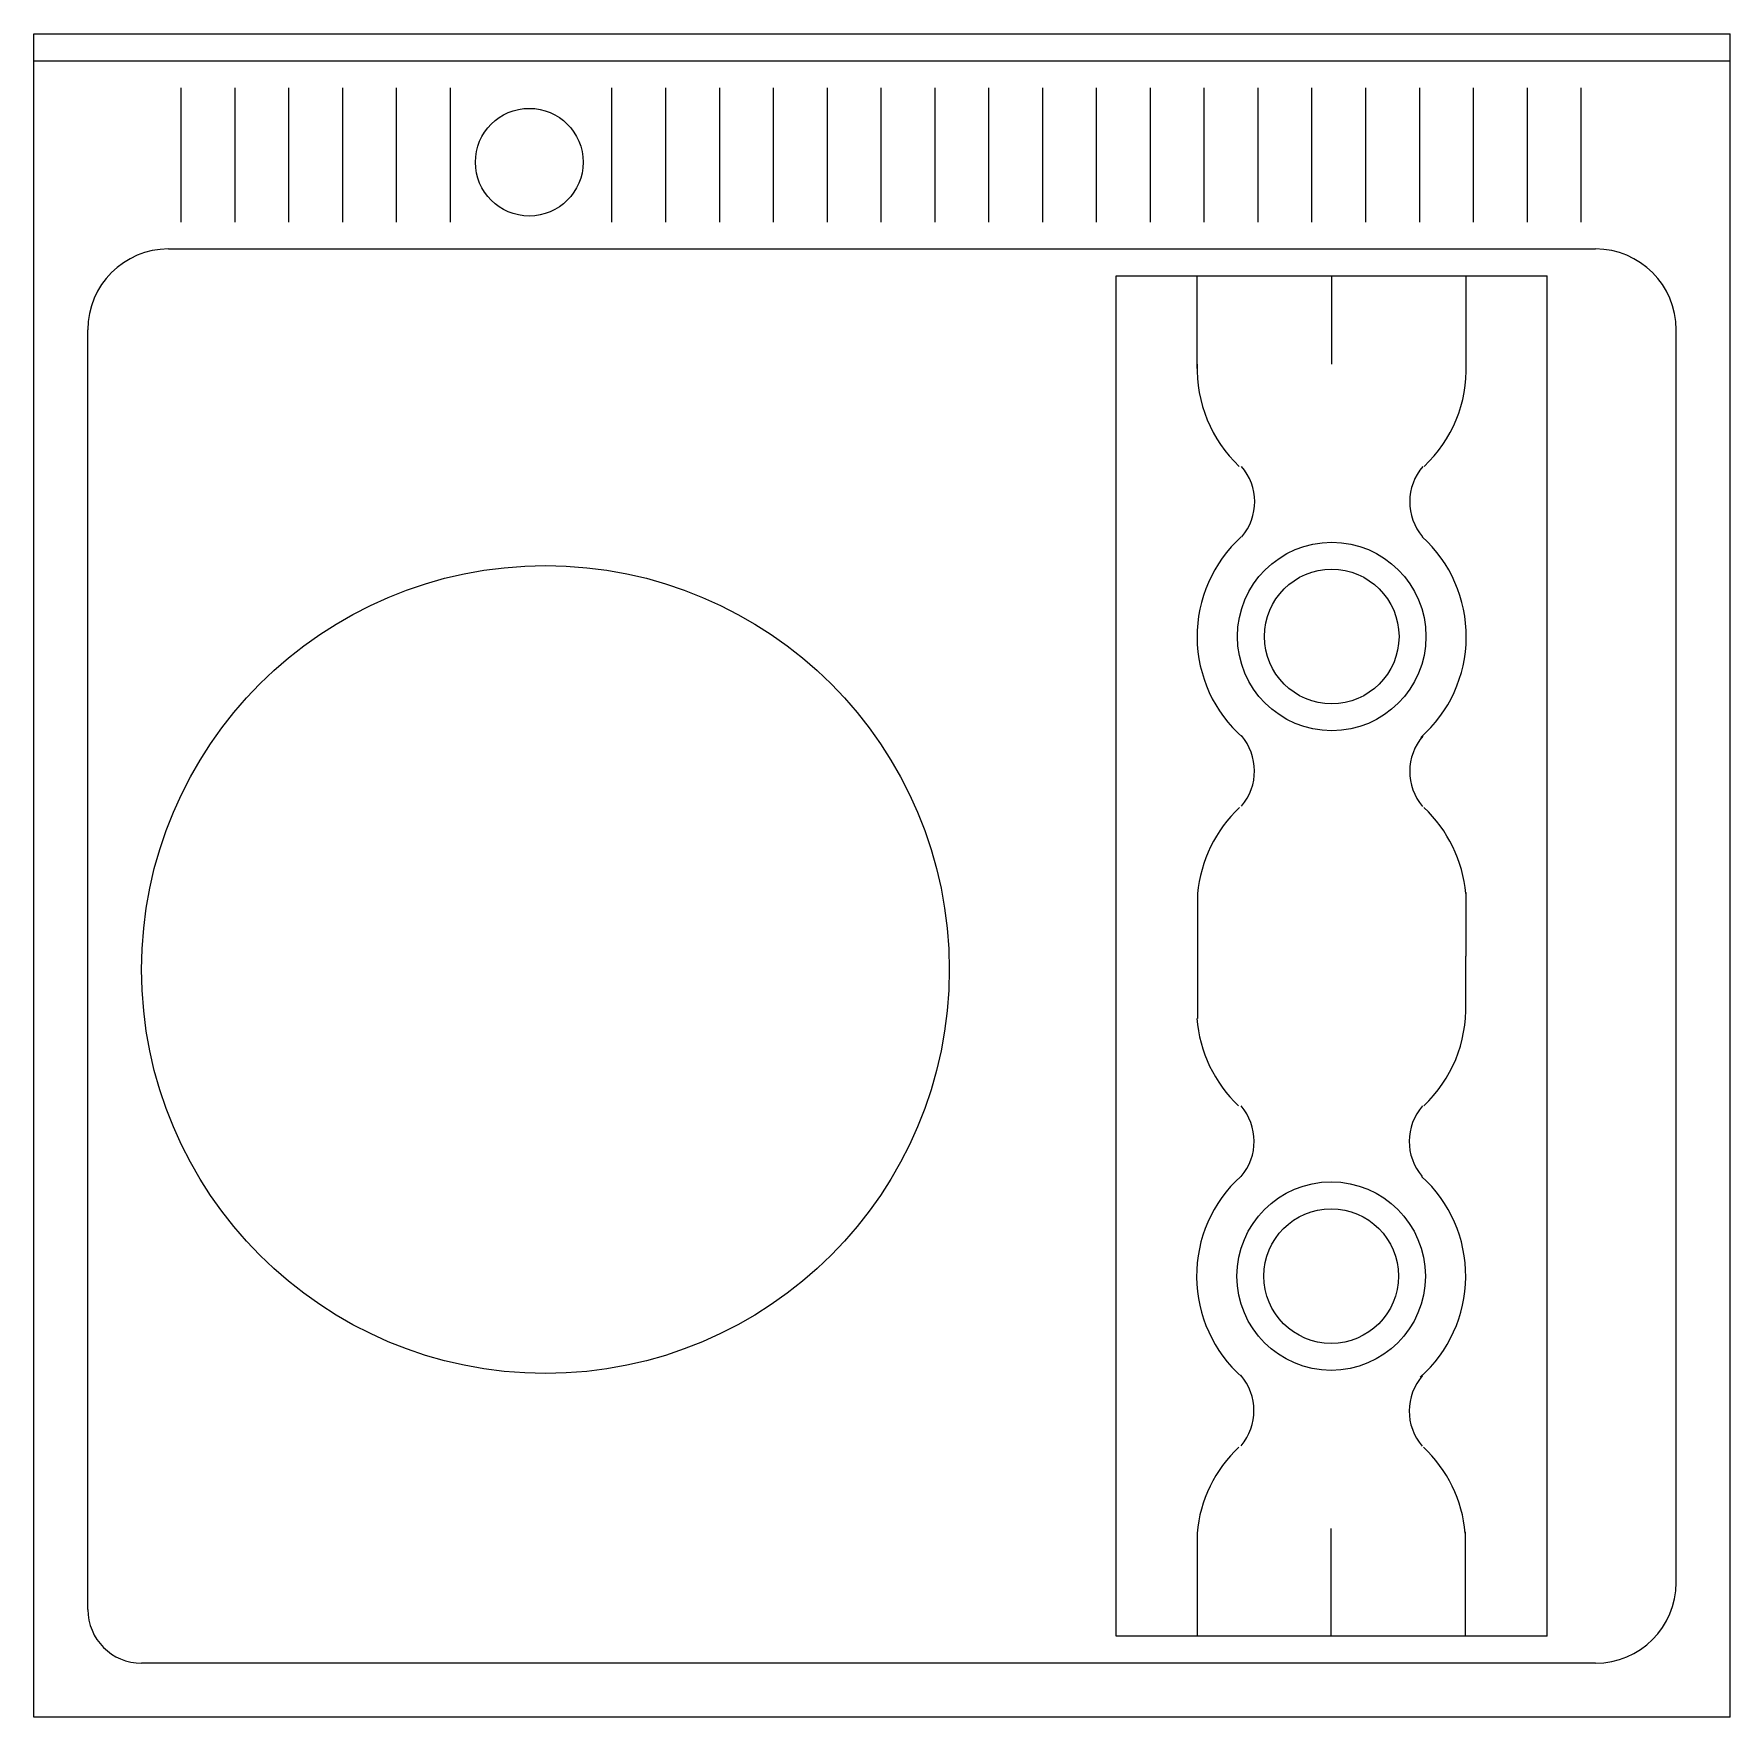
# Model space of a CAD drawing. Extents: x 1.964 to 2.594, y 1.754 to 2.379.
import ezdxf

# ---------------------------------------------------------------- set-up
doc = ezdxf.new("R2010")
doc.units = 0
doc.layers.add('ESC1-50', color=2, linetype='CONTINUOUS')
doc.layers.add('PLANTA', color=2, linetype='CONTINUOUS')

msp = doc.modelspace()

# ---------------------------------------------------------------- linework, layer by layer
at = {"layer": 'ESC1-50', "color": 0}
for p, q in [((1.96372, 2.36937), (2.59372, 2.36937)), ((2.0383, 2.35937), (2.0383, 2.30952)), ((2.0783, 2.35937), (2.0783, 2.30952)), ((2.1183, 2.35937), (2.1183, 2.30952)), ((2.1983, 2.35937), (2.1983, 2.30952)), ((2.2383, 2.35937), (2.2383, 2.30952)), ((2.2783, 2.35937), (2.2783, 2.30952)), ((2.3183, 2.35937), (2.3183, 2.30952)), ((2.3583, 2.35937), (2.3583, 2.30952)), ((2.3983, 2.35937), (2.3983, 2.30952)), ((2.4383, 2.35937), (2.4383, 2.30952)), ((2.4783, 2.35937), (2.4783, 2.30952)), ((2.5183, 2.35937), (2.5183, 2.30952)), ((2.36575, 2.28952), (2.52575, 2.28952)), ((2.44575, 2.25676), (2.44575, 2.28952)), ((2.44555, 1.78437), (2.44555, 1.82437)), ((2.52575, 1.78437), (2.36575, 1.78437))]:
    msp.add_line(p, q, dxfattribs=at)
for centre in [(2.44575, 2.15562), (2.44555, 1.91812)]:
    msp.add_circle(centre, 0.035, dxfattribs=at)
at = {"layer": 'PLANTA', "color": 0}
for p, q in [((1.96372, 2.37937), (2.59372, 2.37937)), ((1.96372, 1.75437), (1.96372, 2.37937)), ((2.59372, 1.75437), (2.59372, 2.37937)), ((2.0183, 2.35937), (2.0183, 2.30952)), ((2.0583, 2.35937), (2.0583, 2.30952)), ((2.0983, 2.35937), (2.0983, 2.30952)), ((2.1783, 2.35937), (2.1783, 2.30952)), ((2.2183, 2.35937), (2.2183, 2.30952)), ((2.2583, 2.35937), (2.2583, 2.30952)), ((2.2983, 2.35937), (2.2983, 2.30952)), ((2.3383, 2.35937), (2.3383, 2.30952)), ((2.3783, 2.35937), (2.3783, 2.30952)), ((2.4183, 2.35937), (2.4183, 2.30952)), ((2.4583, 2.35937), (2.4583, 2.30952)), ((2.4983, 2.35937), (2.4983, 2.30952)), ((2.5383, 2.35937), (2.5383, 2.30952)), ((2.01372, 2.29952), (2.54372, 2.29952)), ((2.36575, 1.78437), (2.36575, 2.28952)), ((2.39575, 2.25511), (2.39575, 2.28952)), ((2.49575, 2.25676), (2.49575, 2.28952)), ((2.52575, 1.78437), (2.52575, 2.28952)), ((1.98372, 1.79437), (1.98372, 2.26952)), ((2.57372, 1.80437), (2.57372, 2.26952)), ((2.39595, 2.06062), (2.39595, 2.01381)), ((2.49555, 2.06062), (2.49555, 2.03687)), ((2.49555, 2.01926), (2.49555, 2.03687)), ((2.39575, 1.82312), (2.39575, 1.78437)), ((2.49535, 1.82312), (2.49535, 1.78437)), ((2.54372, 1.77437), (2.00372, 1.77437)), ((2.59372, 1.75437), (1.96372, 1.75437))]:
    msp.add_line(p, q, dxfattribs=at)
for centre, radius in [((2.1477, 2.33174), 0.02), ((2.15372, 2.03195), 0.15), ((2.44575, 2.15562), 0.025), ((2.44555, 1.91812), 0.025)]:
    msp.add_circle(centre, radius, dxfattribs=at)
for centre, radius, start, end in [((2.01372, 2.26952), 0.03, 90, 180), ((2.54372, 2.26952), 0.03, 0, 90), ((2.44575, 2.25511), 0.05, 178.10739, 226.5824), ((2.44575, 2.25511), 0.05, 313.4176, 1.89261), ((2.39706, 2.20566), 0.02009, 319.58393, 40.80665), ((2.49483, 2.20564), 0.02009, 139.10667, 220.33001), ((2.44575, 2.15562), 0.05, 132.23983, 228.61423), ((2.44575, 2.15562), 0.05, 311.38577, 47.76017), ((2.39698, 2.10567), 0.02009, 319.58393, 40.80665), ((2.49483, 2.10551), 0.02009, 139.10667, 220.33001), ((2.44575, 2.0557), 0.05, 133.26371, 174.87214), ((2.44575, 2.0557), 0.05, 5.12786, 46.73629), ((2.44555, 2.01761), 0.05, 313.4176, 1.89261), ((2.44555, 2.01761), 0.05, 184.35944, 226.5824), ((2.39686, 1.96816), 0.02009, 319.58393, 40.80665), ((2.49463, 1.96814), 0.02009, 139.10667, 220.33001), ((2.44555, 1.91812), 0.05, 132.23983, 228.61423), ((2.44555, 1.91812), 0.05, 311.38577, 47.76017), ((2.39678, 1.86817), 0.02009, 319.58393, 40.80665), ((2.49463, 1.86801), 0.02009, 139.10667, 220.33001), ((2.44555, 1.8182), 0.05, 133.26371, 174.87214), ((2.44555, 1.8182), 0.05, 5.12786, 46.73629), ((2.54372, 1.80437), 0.03, 270, 0), ((2.00372, 1.79437), 0.02, 180, 270)]:
    msp.add_arc(centre, radius, start, end, dxfattribs=at)

doc.saveas('drawing.dxf')
